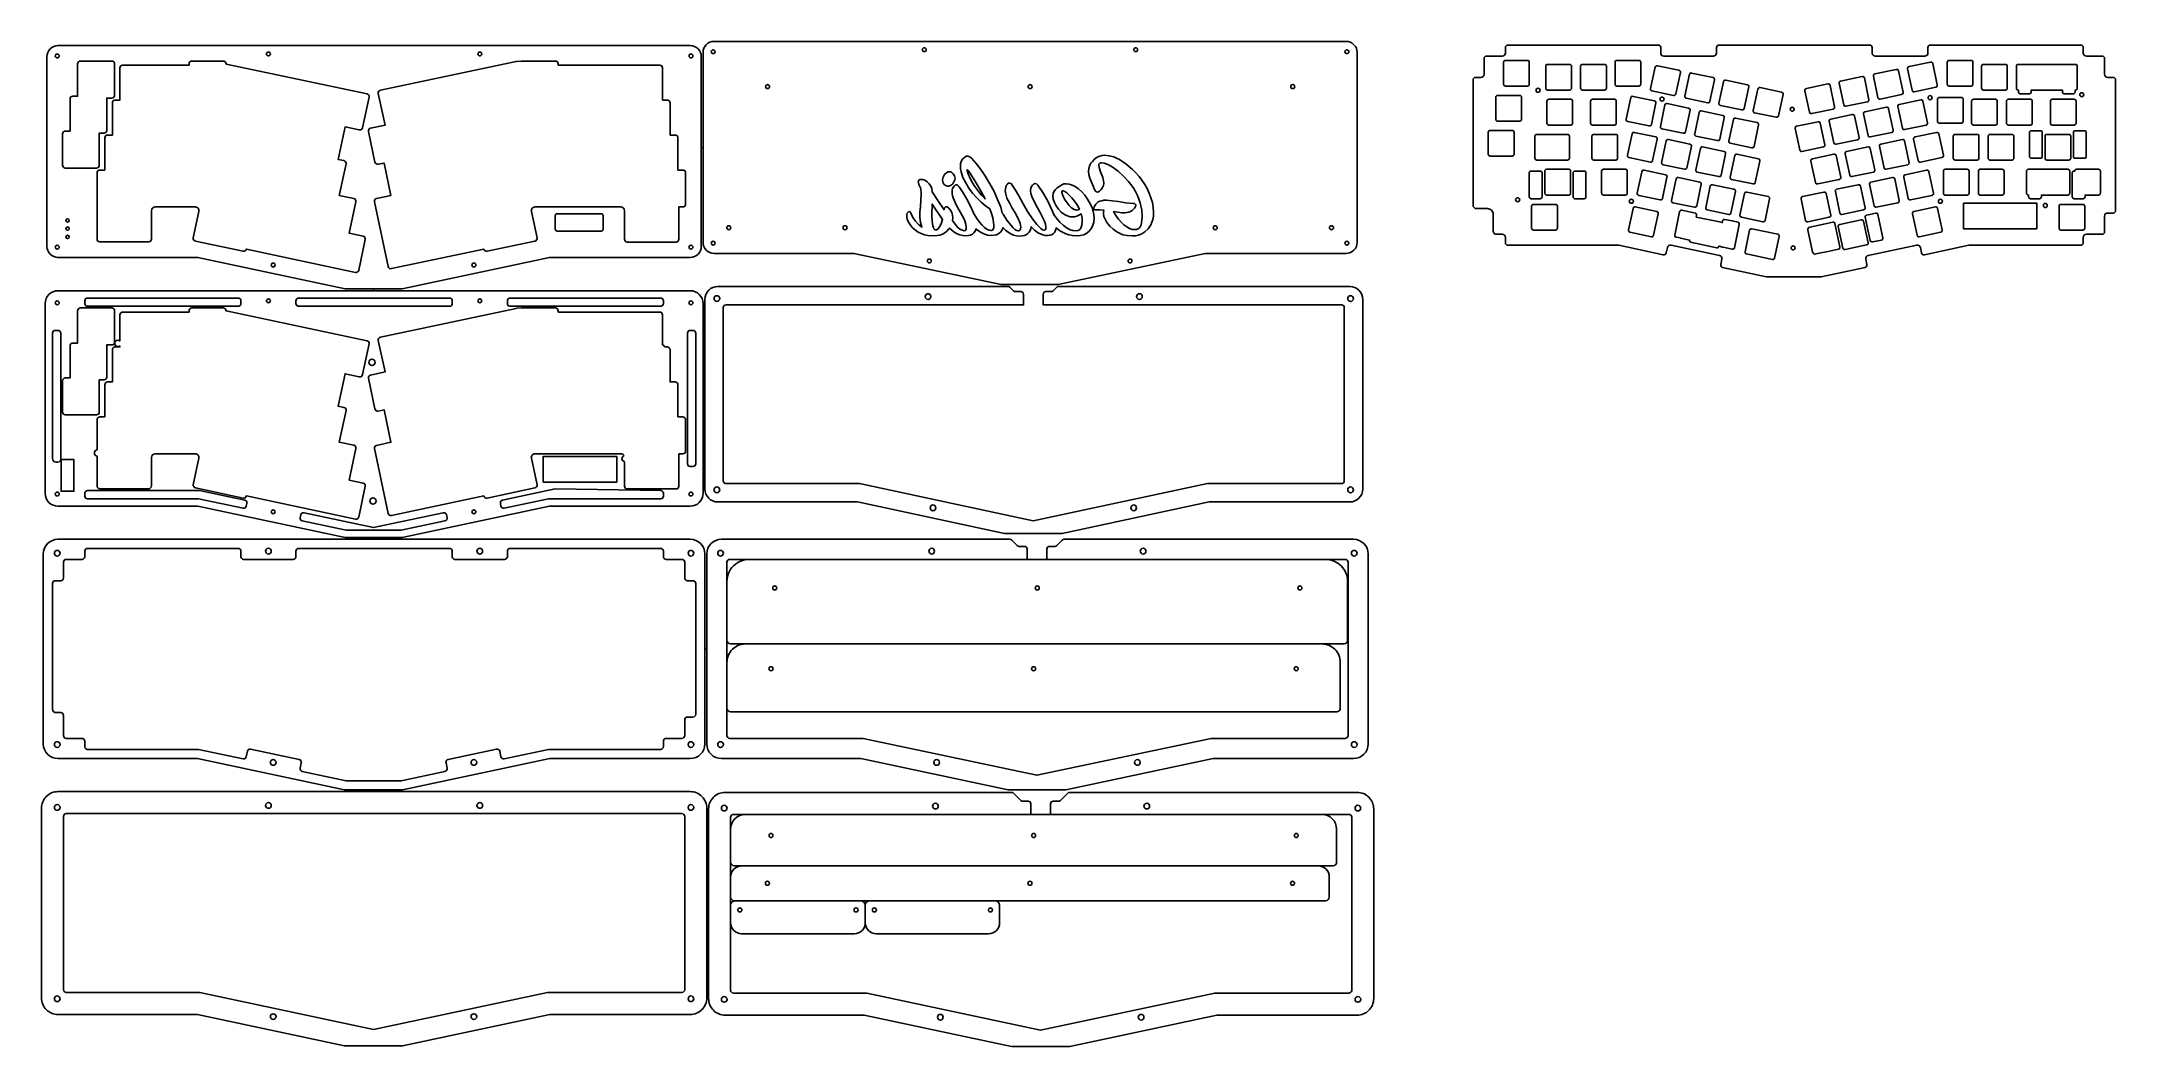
# Model space of a CAD drawing. Extents: x 63 to 1192, y 467 to 1014.
import ezdxf

# ---------------------------------------------------------------- set-up
doc = ezdxf.new("R2010")
doc.units = 0
doc.layers.get('0').update_dxf_attribs({"linetype": 'CONTINUOUS'})
doc.layers.add('LAYER_1', color=7, linetype='CONTINUOUS')

msp = doc.modelspace()

# ---------------------------------------------------------------- linework, layer by layer
at = {"color": 1, "linetype": 'CONTINUOUS'}
for p, q in [((422.1, 956.8), (423.1, 956.8)), ((243.7, 879.8), (243.7, 878.8)), ((423.1, 822.4), (424.1, 822.4)), ((243.7, 744.5), (243.7, 743.5)), ((599.6, 732.5), (599.6, 738.1)), ((424.1, 683.8), (425.1, 683.8)), ((243.7, 607.1), (243.7, 606.1)), ((425.1, 547.7), (426.1, 547.7)), ((426.1, 545), (425.1, 545)), ((438.1, 544.2), (438.1, 534.7)), ((440.6, 546.7), (508.9, 546.7)), ((511.4, 544.2), (511.4, 534.7)), ((511.4, 534.7), (511.4, 544.2)), ((513.9, 546.7), (582.1, 546.7)), ((584.6, 534.7), (584.6, 544.2)), ((444.1, 528.7), (505.4, 528.7)), ((517.4, 528.7), (578.6, 528.7))]:
    msp.add_line(p, q, dxfattribs=at)
for points in [[(71.8, 1012.2, 0.414214), (65.8, 1006.2), (65.8, 1001.7), (65.8, 907.4), (65.8, 902.9, 0.414214), (71.8, 896.9), (76.3, 896.9), (148, 896.9), (228.2, 879.8), (243.7, 879.8), (259.2, 879.8), (339.4, 896.9), (411.6, 896.9), (416.1, 896.9, 0.414214), (422.1, 902.9), (422.1, 907.4), (422.1, 1006.2, 0.414214), (416.1, 1012.2), (249, 1012.2), (238.3, 1012.2), (76.3, 1012.2)], [(429.1, 1014.5, 0.414214), (423.1, 1008.5), (423.1, 1004), (423.1, 909.6), (423.1, 905.1, 0.414214), (429.1, 899.1), (433.6, 899.1), (505.2, 899.1), (585.4, 882.1), (600.9, 882.1), (616.4, 882.1), (696.6, 899.1), (768.8, 899.1), (773.3, 899.1, 0.414214), (779.3, 905.1), (779.3, 909.6), (779.3, 1008.5, 0.414214), (773.3, 1014.5), (606.3, 1014.5), (595.6, 1014.5), (433.6, 1014.5)], [(1061.4, 1006.5, -0.414214), (1059.7, 1008.2), (1059.7, 1011.2, 0.414214), (1058.4, 1012.5), (976.3, 1012.5, 0.414214), (975, 1011.2), (975, 1008.2, -0.414214), (973.3, 1006.5), (946.3, 1006.5, -0.414214), (944.6, 1008.2), (944.6, 1011.2, 0.414214), (943.3, 1012.5), (861.3, 1012.5, 0.414214), (860, 1011.2), (860, 1008.2, -0.414214), (858.3, 1006.5), (849.7, 1006.5, 0.414214), (848.4, 1005.2), (848.4, 996.6, -0.414214), (846.7, 994.9), (843.7, 994.9, 0.414214), (842.4, 993.6), (842.4, 925.3, 0.414214), (844.2, 923.5), (850.2, 923.5, -0.414214), (853.4, 920.3), (853.4, 911.3, 0.414214), (855.2, 909.5), (858.3, 909.5, -0.414214), (860, 907.8), (860, 904.8, 0.414214), (861.3, 903.5), (921.8, 903.5), (946, 898.4, 0.414214), (947.6, 899.4), (948.2, 902.3, -0.414214), (950.2, 903.6), (976.6, 898, -0.414214), (977.9, 896), (977.3, 893, 0.414214), (978.3, 891.5), (1002.2, 886.4), (1032, 886.4), (1055.9, 891.5, 0.414214), (1056.9, 893), (1056.3, 896, -0.414214), (1057.6, 898), (1084, 903.6, -0.414214), (1086, 902.3), (1086.6, 899.4, 0.414214), (1088.2, 898.4), (1112.4, 903.5), (1173.4, 903.5, 0.414214), (1174.7, 904.8), (1174.7, 907.8, -0.414214), (1176.4, 909.5), (1185, 909.5, 0.414214), (1186.3, 910.8), (1186.3, 919.4, -0.414214), (1188, 921.1), (1191, 921.1, 0.414214), (1192.3, 922.4), (1192.3, 993.6, 0.414214), (1191, 994.9), (1188, 994.9, -0.414214), (1186.3, 996.6), (1186.3, 1005.2, 0.414214), (1185, 1006.5), (1176.4, 1006.5, -0.414214), (1174.7, 1008.2), (1174.7, 1011.2, 0.414214), (1173.4, 1012.5), (1091.4, 1012.5, 0.414214), (1090.1, 1011.2), (1090.1, 1008.2, -0.414214), (1088.4, 1006.5)], [(98.4, 966.1), (98.4, 983.7), (101.1, 983.7, 0.414214), (102.6, 985.2), (102.6, 1002.3, 0.414214), (101.1, 1003.8), (84, 1003.8, 0.414214), (82.5, 1002.3), (82.5, 984.7), (79.9, 984.7, 0.414214), (78.4, 983.2), (78.4, 965.7), (75.8, 965.7, 0.414214), (74.3, 964.2), (74.3, 947.1, 0.414214), (75.8, 945.6), (92.8, 945.6, 0.414214), (94.3, 947.1), (94.3, 964.6), (96.9, 964.6, 0.414214)], [(240.1, 985.9), (163.3, 1002.2), (163.3, 1002.3, 0.414214), (161.8, 1003.8), (144.7, 1003.8, 0.414214), (143.2, 1002.3), (143.2, 1001.6), (107, 1001.6, 0.414214), (105.5, 1000.1), (105.5, 982.6), (102.9, 982.6, 0.414214), (101.4, 981.1), (101.4, 963.5), (98.8, 963.5, 0.414214), (97.3, 962), (97.3, 944.5), (94.6, 944.5, 0.414214), (93.1, 943), (93.1, 906.9, 0.414214), (94.6, 905.4), (121.2, 905.4, 0.414214), (122.7, 906.9), (122.7, 922.4, -0.414214), (124.7, 924.4), (146.6, 924.4, -0.476976), (148.5, 922), (145.5, 907.6, 0.414214), (146.6, 905.8), (172.6, 900.3, 0.414214), (174.4, 901.5), (174.4, 901.5), (233.8, 888.8, 0.414214), (235.6, 890), (239.1, 906.7, 0.414214), (238, 908.5), (230.4, 910.1), (234, 927.2, 0.414214), (232.9, 929), (225, 930.7), (228.7, 947.9, 0.414214), (227.5, 949.6), (224.3, 950.3), (228.1, 968), (235.9, 966.3, 0.414214), (237.7, 967.5), (241.2, 984.1, 0.414214)], [(331.5, 905.8, 0.414214), (332.7, 907.6), (329.6, 922, -0.476976), (331.6, 924.4), (378.3, 924.4, -0.414214), (380.3, 922.4), (380.3, 906.8, 0.414214), (381.8, 905.3), (408.4, 905.3, 0.414214), (409.9, 906.8), (409.9, 924.4), (412.1, 924.4, 0.414214), (413.6, 925.9), (413.6, 943, 0.414214), (412.1, 944.5), (409.4, 944.5), (409.4, 962, 0.414214), (407.9, 963.5), (405.1, 963.5), (405.1, 981.1, 0.414214), (403.6, 982.6), (401, 982.6), (401, 1000.1, 0.414214), (399.5, 1001.6), (344.2, 1001.6), (344.2, 1002.3, 0.414214), (342.7, 1003.8), (324.2, 1003.8, 0.010008), (324.2, 1003.7), (321.6, 1003.6, 0.042377), (321.3, 1003.6), (247.4, 987.9, 0.414214), (246.2, 986.1), (249.9, 968.9), (242, 967.3, 0.414214), (240.9, 965.5), (244.4, 948.8, 0.414214), (246.2, 947.7), (249.4, 948.3), (253.1, 930.7), (245.3, 929, 0.414214), (244.1, 927.2), (251.6, 891.9, 0.414214), (253.4, 890.8), (303.7, 901.5, 0.413431), (305.5, 900.3)], [(872, 1004.2), (860, 1004.2, 0.414214), (859, 1003.2), (859, 991.2, 0.414214), (860, 990.2), (872, 990.2, 0.414214), (873, 991.2), (873, 1003.2, 0.414214)], [(895, 1002), (883, 1002, 0.414214), (882, 1001), (882, 989, 0.414214), (883, 988), (895, 988, 0.414214), (896, 989), (896, 1001, 0.414214)], [(914, 1002), (902, 1002, 0.414214), (901, 1001), (901, 989, 0.414214), (902, 988), (914, 988, 0.414214), (915, 989), (915, 1001, 0.414214)], [(932.7, 1004.2), (920.7, 1004.2, 0.414214), (919.7, 1003.2), (919.7, 991.2, 0.414214), (920.7, 990.2), (932.7, 990.2, 0.414214), (933.7, 991.2), (933.7, 1003.2, 0.414214)], [(954.5, 998.8), (942.8, 1001.3, 0.414214), (941.6, 1000.5), (939.1, 988.8, 0.414214), (939.8, 987.6), (951.6, 985.1, 0.414214), (952.8, 985.9), (955.3, 997.6, 0.414214)], [(973.1, 994.8), (961.4, 997.3, 0.414214), (960.2, 996.6), (957.7, 984.8, 0.414214), (958.5, 983.6), (970.2, 981.1, 0.414214), (971.4, 981.9), (973.9, 993.6, 0.414214)], [(1054.3, 995.4), (1042.5, 992.9, 0.414214), (1041.8, 991.7), (1044.3, 979.9, 0.414214), (1045.4, 979.2), (1057.2, 981.7, 0.414214), (1058, 982.8), (1055.5, 994.6, 0.414214)], [(1072.9, 999.3), (1061.2, 996.8, 0.414214), (1060.4, 995.6), (1062.9, 983.9, 0.414214), (1064.1, 983.1), (1075.8, 985.6, 0.414214), (1076.6, 986.8), (1074.1, 998.5, 0.414214)], [(1091.5, 1003.3), (1079.8, 1000.8, 0.414214), (1079, 999.6), (1081.5, 987.9, 0.414214), (1082.7, 987.1), (1094.4, 989.6, 0.414214), (1095.2, 990.8), (1092.7, 1002.5, 0.414214)], [(1113.6, 1004.2), (1101.6, 1004.2, 0.414214), (1100.6, 1003.2), (1100.6, 991.2, 0.414214), (1101.6, 990.2), (1113.6, 990.2, 0.414214), (1114.6, 991.2), (1114.6, 1003.2, 0.414214)], [(1132.3, 1002), (1120.3, 1002, 0.414214), (1119.3, 1001), (1119.3, 989, 0.414214), (1120.3, 988), (1132.3, 988, 0.414214), (1133.3, 989), (1133.3, 1001, 0.414214)], [(1140.4, 986), (1145.4, 986, 0.414214), (1146.4, 987), (1146.4, 988), (1163.3, 988), (1163.3, 987, 0.414214), (1164.3, 986), (1169.3, 986, 0.414214), (1170.3, 987), (1170.3, 988), (1170.4, 988, 0.414214), (1171.4, 989), (1171.4, 1001, 0.414214), (1170.4, 1002), (1139.3, 1002, 0.414214), (1138.3, 1001), (1138.3, 989, 0.414214), (1139.3, 988), (1139.4, 988), (1139.4, 987, 0.414214)], [(867.8, 985.1), (855.8, 985.1, 0.414214), (854.8, 984.1), (854.8, 972.1, 0.414214), (855.8, 971.1), (867.8, 971.1, 0.414214), (868.8, 972.1), (868.8, 984.1, 0.414214)], [(895.6, 983), (883.6, 983, 0.414214), (882.6, 982), (882.6, 970, 0.414214), (883.6, 969), (895.6, 969, 0.414214), (896.6, 970), (896.6, 982, 0.414214)], [(919.4, 983), (907.4, 983, 0.414214), (906.4, 982), (906.4, 970, 0.414214), (907.4, 969), (919.4, 969, 0.414214), (920.4, 970), (920.4, 982, 0.414214)], [(941.2, 982.1), (929.5, 984.6, 0.414214), (928.3, 983.9), (925.8, 972.1, 0.414214), (926.6, 970.9), (938.3, 968.5, 0.414214), (939.5, 969.2), (942, 981, 0.414214)], [(991.8, 990.9), (980, 993.4, 0.414214), (978.8, 992.6), (976.3, 980.9, 0.414214), (977.1, 979.7), (988.8, 977.2, 0.414214), (990, 978), (992.5, 989.7, 0.414214)], [(1010.4, 986.9), (998.7, 989.4, 0.414214), (997.5, 988.6), (995, 976.9, 0.414214), (995.7, 975.7), (1007.5, 973.2, 0.414214), (1008.7, 974), (1011.2, 985.7, 0.414214)], [(1035.6, 991.4), (1023.9, 988.9, 0.414214), (1023.1, 987.7), (1025.6, 976, 0.414214), (1026.8, 975.2), (1038.5, 977.7, 0.414214), (1039.3, 978.9), (1036.8, 990.6, 0.414214)], [(1086.2, 982.7), (1074.4, 980.2, 0.414214), (1073.7, 979), (1076.2, 967.2, 0.414214), (1077.4, 966.5), (1089.1, 969, 0.414214), (1089.9, 970.2), (1087.4, 981.9, 0.414214)], [(1108.3, 984), (1096.3, 984, 0.414214), (1095.3, 983), (1095.3, 971, 0.414214), (1096.3, 970), (1108.3, 970, 0.414214), (1109.3, 971), (1109.3, 983, 0.414214)], [(1126.9, 983), (1114.9, 983, 0.414214), (1113.9, 982), (1113.9, 970, 0.414214), (1114.9, 969), (1126.9, 969, 0.414214), (1127.9, 970), (1127.9, 982, 0.414214)], [(1145.9, 983), (1133.9, 983, 0.414214), (1132.9, 982), (1132.9, 970, 0.414214), (1133.9, 969), (1145.9, 969, 0.414214), (1146.9, 970), (1146.9, 982, 0.414214)], [(1169.8, 983), (1157.8, 983, 0.414214), (1156.8, 982), (1156.8, 970, 0.414214), (1157.8, 969), (1169.8, 969, 0.414214), (1170.8, 970), (1170.8, 982, 0.414214)], [(959.8, 978.2), (948.1, 980.7, 0.414214), (946.9, 979.9), (944.4, 968.2, 0.414214), (945.2, 967), (956.9, 964.5, 0.414214), (958.1, 965.3), (960.6, 977, 0.414214)], [(978.5, 974.2), (966.7, 976.7, 0.414214), (965.6, 975.9), (963.1, 964.2, 0.414214), (963.8, 963), (975.6, 960.5, 0.414214), (976.8, 961.3), (979.2, 973, 0.414214)], [(997.1, 970.3), (985.4, 972.8, 0.414214), (984.2, 972), (981.7, 960.3, 0.414214), (982.5, 959.1), (994.2, 956.6, 0.414214), (995.4, 957.3), (997.9, 969.1, 0.414214)], [(1048.9, 974.7), (1037.2, 972.2, 0.414214), (1036.4, 971.1), (1038.9, 959.3, 0.414214), (1040.1, 958.6), (1051.8, 961, 0.414214), (1052.6, 962.2), (1050.1, 974, 0.414214)], [(1067.5, 978.7), (1055.8, 976.2, 0.414214), (1055, 975), (1057.5, 963.3, 0.414214), (1058.7, 962.5), (1070.5, 965, 0.414214), (1071.2, 966.2), (1068.7, 977.9, 0.414214)], [(863.7, 966.1), (851.7, 966.1, 0.414214), (850.7, 965.1), (850.7, 953.1, 0.414214), (851.7, 952.1), (863.7, 952.1, 0.414214), (864.7, 953.1), (864.7, 965.1, 0.414214)], [(920.1, 963.9), (908.1, 963.9, 0.414214), (907.1, 962.9), (907.1, 950.9, 0.414214), (908.1, 949.9), (920.1, 949.9, 0.414214), (921.1, 950.9), (921.1, 962.9, 0.414214)], [(941.9, 962.5), (930.2, 965, 0.414214), (929, 964.2), (926.5, 952.5, 0.414214), (927.3, 951.3), (939, 948.8, 0.414214), (940.2, 949.6), (942.7, 961.3, 0.414214)], [(960.5, 958.6), (948.8, 961.1, 0.414214), (947.6, 960.3), (945.1, 948.5, 0.414214), (945.9, 947.4), (957.6, 944.9, 0.414214), (958.8, 945.6), (961.3, 957.4, 0.414214)], [(1030.3, 970.8), (1018.5, 968.3, 0.414214), (1017.8, 967.1), (1020.3, 955.4, 0.414214), (1021.4, 954.6), (1033.2, 957.1, 0.414214), (1034, 958.3), (1031.5, 970, 0.414214)], [(1076.2, 961.1), (1064.4, 958.6, 0.414214), (1063.7, 957.4), (1066.2, 945.6, 0.414214), (1067.3, 944.9), (1079.1, 947.4, 0.414214), (1079.8, 948.5), (1077.4, 960.3, 0.414214)], [(1094.8, 965), (1083.1, 962.5, 0.414214), (1082.3, 961.3), (1084.8, 949.6, 0.414214), (1086, 948.8), (1097.7, 951.3, 0.414214), (1098.5, 952.5), (1096, 964.2, 0.414214)], [(1116.9, 963.9), (1104.9, 963.9, 0.414214), (1103.9, 962.9), (1103.9, 950.9, 0.414214), (1104.9, 949.9), (1116.9, 949.9, 0.414214), (1117.9, 950.9), (1117.9, 962.9, 0.414214)], [(1135.9, 963.9), (1123.9, 963.9, 0.414214), (1122.9, 962.9), (1122.9, 950.9, 0.414214), (1123.9, 949.9), (1135.9, 949.9, 0.414214), (1136.9, 950.9), (1136.9, 962.9, 0.414214)], [(1151.4, 965.9), (1146.4, 965.9, 0.414214), (1145.4, 964.9), (1145.4, 951.9, 0.414214), (1146.4, 950.9), (1151.4, 950.9, 0.414214), (1152.4, 951.9), (1152.4, 964.9, 0.414214)], [(1166.9, 963.9), (1154.9, 963.9, 0.414214), (1153.9, 962.9), (1153.9, 950.9, 0.414214), (1154.9, 949.9), (1166.9, 949.9, 0.414214), (1167.9, 950.9), (1167.9, 962.9, 0.414214)], [(1175.3, 965.9), (1170.3, 965.9, 0.414214), (1169.3, 964.9), (1169.3, 951.9, 0.414214), (1170.3, 950.9), (1175.3, 950.9, 0.414214), (1176.3, 951.9), (1176.3, 964.9, 0.414214)], [(979.2, 954.6), (967.4, 957.1, 0.414214), (966.3, 956.3), (963.8, 944.6, 0.414214), (964.5, 943.4), (976.3, 940.9, 0.414214), (977.5, 941.7), (979.9, 953.4, 0.414214)], [(997.8, 950.6), (986.1, 953.1, 0.414214), (984.9, 952.4), (982.4, 940.6, 0.414214), (983.2, 939.4), (994.9, 936.9, 0.414214), (996.1, 937.7), (998.6, 949.4, 0.414214)], [(1038.9, 953.1), (1027.2, 950.6, 0.414214), (1026.4, 949.4), (1028.9, 937.7, 0.414214), (1030.1, 936.9), (1041.8, 939.4, 0.414214), (1042.6, 940.6), (1040.1, 952.4, 0.414214)], [(1057.5, 957.1), (1045.8, 954.6, 0.414214), (1045, 953.4), (1047.5, 941.7, 0.414214), (1048.7, 940.9), (1060.4, 943.4, 0.414214), (1061.2, 944.6), (1058.7, 956.3, 0.414214)], [(874, 928.9), (879, 928.9, 0.414214), (880, 929.9), (880, 942.9, 0.414214), (879, 943.9), (874, 943.9, 0.414214), (873, 942.9), (873, 929.9, 0.414214)], [(894.5, 944.9), (882.5, 944.9, 0.414214), (881.5, 943.9), (881.5, 931.9, 0.414214), (882.5, 930.9), (894.5, 930.9, 0.414214), (895.5, 931.9), (895.5, 943.9, 0.414214)], [(897.9, 928.9), (902.9, 928.9, 0.414214), (903.9, 929.9), (903.9, 942.9, 0.414214), (902.9, 943.9), (897.9, 943.9, 0.414214), (896.9, 942.9), (896.9, 929.9, 0.414214)], [(925.4, 944.9), (913.4, 944.9, 0.414214), (912.4, 943.9), (912.4, 931.9, 0.414214), (913.4, 930.9), (925.4, 930.9, 0.414214), (926.4, 931.9), (926.4, 943.9, 0.414214)], [(947.3, 941.9), (935.5, 944.4, 0.414214), (934.3, 943.6), (931.8, 931.9, 0.414214), (932.6, 930.7), (944.3, 928.2, 0.414214), (945.5, 929), (948, 940.7, 0.414214)], [(965.9, 937.9), (954.2, 940.4, 0.414214), (953, 939.7), (950.5, 927.9, 0.414214), (951.2, 926.7), (963, 924.3, 0.414214), (964.2, 925), (966.7, 936.8, 0.414214)], [(1070.8, 940.4), (1059.1, 937.9, 0.414214), (1058.3, 936.8), (1060.8, 925, 0.414214), (1062, 924.3), (1073.7, 926.7, 0.414214), (1074.5, 927.9), (1072, 939.7, 0.414214)], [(1089.4, 944.4), (1077.7, 941.9, 0.414214), (1076.9, 940.7), (1079.4, 929, 0.414214), (1080.6, 928.2), (1092.3, 930.7, 0.414214), (1093.1, 931.9), (1090.6, 943.6, 0.414214)], [(1111.5, 944.9), (1099.5, 944.9, 0.414214), (1098.5, 943.9), (1098.5, 931.9, 0.414214), (1099.5, 930.9), (1111.5, 930.9, 0.414214), (1112.5, 931.9), (1112.5, 943.9, 0.414214)], [(1130.6, 944.9), (1118.6, 944.9, 0.414214), (1117.6, 943.9), (1117.6, 931.9, 0.414214), (1118.6, 930.9), (1130.6, 930.9, 0.414214), (1131.6, 931.9), (1131.6, 943.9, 0.414214)], [(1143.8, 943.9), (1143.8, 931.9, 0.414214), (1144.8, 930.9), (1144.9, 930.9), (1144.9, 929.9, 0.414214), (1145.9, 928.9), (1150.9, 928.9, 0.414214), (1151.9, 929.9), (1151.9, 930.9), (1166.3, 930.9, 0.414214), (1167.3, 931.9), (1167.3, 943.9, 0.414214), (1166.3, 944.9), (1144.8, 944.9, 0.414214)], [(1169.7, 943.9, 0.414214), (1168.7, 942.9), (1168.7, 929.9, 0.414214), (1169.7, 928.9), (1174.7, 928.9, 0.414214), (1175.7, 929.9), (1175.7, 930.9), (1183, 930.9, 0.414214), (1184, 931.9), (1184, 943.9, 0.414214), (1183, 944.9), (1171, 944.9, 0.414214), (1170, 943.9)], [(984.5, 934), (972.8, 936.5, 0.414214), (971.6, 935.7), (969.1, 924, 0.414214), (969.9, 922.8), (981.6, 920.3, 0.414214), (982.8, 921.1), (985.3, 932.8, 0.414214)], [(1003.2, 930), (991.4, 932.5, 0.414214), (990.2, 931.7), (987.7, 920, 0.414214), (988.5, 918.8), (1000.2, 916.3, 0.414214), (1001.4, 917.1), (1003.9, 928.8, 0.414214)], [(1033.5, 932.5), (1021.8, 930, 0.414214), (1021, 928.8), (1023.5, 917.1, 0.414214), (1024.7, 916.3), (1036.4, 918.8, 0.414214), (1037.2, 920), (1034.7, 931.7, 0.414214)], [(1052.2, 936.5), (1040.4, 934, 0.414214), (1039.7, 932.8), (1042.2, 921.1, 0.414214), (1043.3, 920.3), (1055.1, 922.8, 0.414214), (1055.9, 924), (1053.4, 935.7, 0.414214)], [(887.3, 925.8), (875.3, 925.8, 0.414214), (874.3, 924.8), (874.3, 912.8, 0.414214), (875.3, 911.8), (887.3, 911.8, 0.414214), (888.3, 912.8), (888.3, 924.8, 0.414214)], [(942.4, 921.9), (930.7, 924.4, 0.414214), (929.5, 923.6), (927, 911.9, 0.414214), (927.8, 910.7), (939.5, 908.2, 0.414214), (940.7, 909), (943.2, 920.7, 0.414214)], [(955.3, 907.4), (960.2, 906.4, 0.023636), (960.3, 906.4, 0.41417), (961, 905.2), (963.2, 904.7, 0.024024), (963.3, 904.7), (975.1, 902.2, 0.414214), (976.3, 903), (976.3, 903, 0.024893), (976.4, 903), (978.5, 902.5, 0.029842), (978.6, 902.5), (983.5, 901.4, 0.414214), (984.7, 902.2), (987.4, 914.9, 0.414214), (986.6, 916.1), (984.5, 916.6, 0.029842), (984.4, 916.6), (979.5, 917.6, 0.414214), (978.3, 916.9), (978.1, 915.9, 0.024893), (978, 915.9), (975.8, 916.4, 0.024024), (975.7, 916.4), (963.9, 918.9, 0.023636), (963.9, 918.9), (964.1, 919.9, 0.414214), (963.3, 921.1), (961.1, 921.5, 0.029842), (961, 921.6), (956.1, 922.6, 0.414214), (954.9, 921.8), (952.2, 909.1, 0.414214), (953, 907.9), (955.2, 907.5, 0.029842)], [(1036.5, 900.4), (1041.4, 901.4, 0.414214), (1042.2, 902.6), (1039.5, 915.3, 0.414214), (1038.3, 916.1), (1033.4, 915.1), (1025.8, 913.4, 0.414214), (1024.7, 911.7), (1027.2, 899.9, 0.414214), (1029, 898.8)], [(1053.8, 917.4), (1042.1, 914.9, 0.414214), (1041.3, 913.7), (1043.8, 901.9, 0.414214), (1045, 901.2), (1056.7, 903.7, 0.414214), (1057.5, 904.8), (1055, 916.6, 0.414214)], [(1061.7, 921.1), (1056.8, 920, 0.414214), (1056, 918.8), (1058.7, 906.1, 0.414214), (1059.9, 905.4), (1064.8, 906.4, 0.414214), (1065.6, 907.6), (1062.9, 920.3, 0.414214)], [(1094.2, 924.4), (1082.5, 921.9, 0.414214), (1081.7, 920.7), (1084.2, 909, 0.414214), (1085.4, 908.2), (1097.2, 910.7, 0.414214), (1097.9, 911.9), (1095.4, 923.6, 0.414214)], [(1174.5, 925.8), (1162.5, 925.8, 0.414214), (1161.5, 924.8), (1161.5, 912.8, 0.414214), (1162.5, 911.8), (1174.5, 911.8, 0.414214), (1175.5, 912.8), (1175.5, 924.8, 0.414214)], [(1008.3, 909.5), (994.2, 912.4, 0.414214), (993, 911.7), (990.6, 899.9, 0.414214), (991.3, 898.8), (1005.4, 895.8, 0.414214), (1006.6, 896.5), (1009.1, 908.3, 0.414214)], [(596.1, 878.3), (593.2, 878.3, -0.198912), (592.1, 878.7), (590.2, 880.7, 0.198912), (589.1, 881.1), (435.6, 881.1), (431.1, 881.1, 0.414214), (424.1, 874.1), (424.1, 869.6), (424.1, 775.3), (424.1, 770.8, 0.414214), (431.1, 763.8), (435.6, 763.8), (507.1, 763.8), (587.3, 746.7), (602.9, 746.7), (618.6, 746.7), (698.7, 763.8), (770.8, 763.8), (775.3, 763.8, 0.414214), (782.3, 770.8), (782.3, 775.3), (782.3, 874.1, 0.414214), (775.3, 881.1), (616.7, 881.1, 0.198912), (615.7, 880.7), (613.7, 878.7, -0.198912), (612.6, 878.3), (609.8, 878.3, 0.414214), (608.3, 876.8), (608.3, 871.1), (770.8, 871.1, -0.414214), (772.3, 869.6), (772.3, 775.3, -0.414214), (770.8, 773.8), (697.7, 773.8), (602.9, 753.6), (508.2, 773.8), (435.6, 773.8, -0.414214), (434.1, 775.3), (434.1, 869.6, -0.414214), (435.6, 871.1), (597.6, 871.1), (597.6, 876.8, 0.414214)], [(71.8, 878.8, 0.414214), (64.8, 871.8), (64.8, 867.3), (64.8, 773), (64.8, 768.5, 0.414214), (71.8, 761.5), (76.3, 761.5), (147.9, 761.5), (228.1, 744.5), (243.7, 744.5), (259.3, 744.5), (339.5, 761.5), (411.6, 761.5), (416.1, 761.5, 0.414214), (423.1, 768.5), (423.1, 773), (423.1, 871.8, 0.414214), (416.1, 878.8), (249, 878.8), (238.3, 878.8), (76.3, 878.8)], [(171.4, 871.8, -0.414214), (169.9, 870.3), (87.9, 870.3, -0.414214), (86.4, 871.8), (86.4, 873.3, -0.414214), (87.9, 874.8), (169.9, 874.8, -0.414214), (171.4, 873.3)], [(286.5, 871.8, -0.414214), (285, 870.3), (202.9, 870.3, -0.414214), (201.4, 871.8), (201.4, 873.3, -0.414214), (202.9, 874.8), (285, 874.8, -0.414214), (286.5, 873.3)], [(401.5, 873.3, 0.414214), (400, 874.8), (318, 874.8, 0.414214), (316.5, 873.3), (316.5, 871.8, 0.414214), (318, 870.3), (400, 870.3, 0.414214), (401.5, 871.8)], [(98.4, 831.8), (98.4, 849.3), (101.1, 849.3, 0.414214), (102.6, 850.8), (102.6, 867.9, 0.414214), (101.1, 869.4), (84, 869.4, 0.414214), (82.5, 867.9), (82.5, 850.3), (79.9, 850.3, 0.414214), (78.4, 848.8), (78.4, 831.3), (75.8, 831.3, 0.414214), (74.3, 829.8), (74.3, 812.7, 0.414214), (75.8, 811.2), (92.8, 811.2, 0.414214), (94.3, 812.7), (94.3, 830.3), (96.9, 830.3, 0.414214)], [(70.3, 857.2, 0.414214), (68.8, 855.7), (68.8, 787.5, 0.414214), (70.8, 785.5), (71.8, 785.5, 0.414214), (73.3, 787), (73.3, 855.7, 0.414214), (71.8, 857.2)], [(417.6, 783.1, 0.414214), (419.1, 784.6), (419.1, 855.7, 0.414214), (417.6, 857.2), (416.1, 857.2, 0.414214), (414.6, 855.7), (414.6, 784.6, 0.414214), (416.1, 783.1)], [(87.9, 765.5), (148.3, 765.5), (172.6, 760.4, 0.414214), (174.3, 761.5), (174.7, 763, 0.414214), (173.5, 764.8), (148.8, 770), (87.9, 770, 0.414214), (86.4, 768.5), (86.4, 767, 0.414214)], [(314.8, 760.4), (339, 765.5), (400, 765.5, 0.414214), (401.5, 767), (401.5, 768.5, 0.410067), (400, 770), (342.6, 770.9), (313.9, 764.8, 0.414214), (312.7, 763), (313, 761.5, 0.414214)], [(203.7, 755.3), (204, 756.7, -0.414214), (205.8, 757.9), (243.7, 749.8), (281.6, 757.9, -0.414214), (283.4, 756.7), (283.7, 755.3, -0.414214), (282.5, 753.5), (258.6, 748.4), (228.8, 748.4), (204.8, 753.5, -0.414214)], [(71.8, 743.5, 0.414214), (63.8, 735.5), (63.8, 731), (63.8, 636.6), (63.8, 632.1, 0.414214), (71.8, 624.1), (76.3, 624.1), (147.8, 624.1), (227.9, 607.1), (243.7, 607.1), (259.4, 607.1), (339.6, 624.1), (411.6, 624.1), (416.1, 624.1, 0.414214), (424.1, 632.1), (424.1, 735.5, 0.414214), (416.1, 743.5), (249, 743.5), (238.3, 743.5), (76.3, 743.5)], [(76.3, 635.1), (81.8, 635.1), (84.9, 635.1, -0.414214), (86.4, 633.6), (86.4, 630.6, 0.414214), (87.9, 629.1), (148.3, 629.1), (172.6, 624, 0.414214), (174.3, 625.1), (175, 628.1, -0.414214), (176.7, 629.2), (203.2, 623.6, -0.414214), (204.3, 621.8), (203.7, 618.9, 0.414214), (204.8, 617.1), (228.8, 612), (258.6, 612), (282.5, 617.1, 0.414214), (283.7, 618.9), (283.1, 621.8, -0.414214), (284.2, 623.6), (310.6, 629.2, -0.414214), (312.4, 628.1), (313, 625.1, 0.414214), (314.8, 624), (339, 629.1), (400, 629.1, 0.414214), (401.5, 630.6), (401.5, 633.6, -0.414214), (403, 635.1), (411.6, 635.1, 0.414214), (413.1, 636.6), (413.1, 645.2, -0.414214), (414.6, 646.7), (417.6, 646.7, 0.414214), (419.1, 648.2), (419.1, 719.4, 0.414214), (417.6, 720.9), (414.6, 720.9, -0.414214), (413.1, 722.4), (413.1, 731, 0.414214), (411.6, 732.5), (403, 732.5, -0.414214), (401.5, 734), (401.5, 737, 0.414214), (400, 738.5), (318, 738.5, 0.414214), (316.5, 737), (316.5, 734, -0.414214), (315, 732.5), (288, 732.5, -0.414214), (286.5, 734), (286.5, 737, 0.414214), (285, 738.5), (202.9, 738.5, 0.414214), (201.4, 737), (201.4, 734, -0.414214), (199.9, 732.5), (172.9, 732.5, -0.414214), (171.4, 734), (171.4, 737, 0.414214), (169.9, 738.5), (87.9, 738.5, 0.414214), (86.4, 737), (86.4, 734, -0.414214), (84.9, 732.5), (76.3, 732.5, 0.414214), (74.8, 731), (74.8, 722.4, -0.414214), (73.3, 720.9), (70.3, 720.9, 0.414214), (68.8, 719.4), (68.8, 651.1, 0.414214), (70.8, 649.1), (73.3, 649.1, -0.414214), (74.8, 647.6), (74.8, 646.7), (74.8, 636.6, 0.414214)], [(436.1, 688.5), (436.1, 701.5), (436.1, 720.5, -0.414214), (448.1, 732.5), (762.1, 732.5, -0.414214), (774.1, 720.5), (774.1, 701.5), (774.1, 688.5, -0.414214), (772.1, 686.5), (623.7, 686.5), (438.1, 686.5, -0.414214)], [(436.1, 651.5), (436.1, 659.5), (436.1, 676.5, -0.414214), (446.1, 686.5), (760.1, 686.5, -0.414214), (770.1, 676.5), (770.1, 659.5), (770.1, 651.5, -0.414214), (768.1, 649.5), (621.7, 649.5), (438.1, 649.5, -0.414214)], [(71.8, 606.1, 0.414214), (62.8, 597.1), (62.8, 592.6), (62.8, 498.3), (62.8, 493.8, 0.414214), (71.8, 484.8), (76.3, 484.8), (147.7, 484.8), (227.8, 467.7), (243.7, 467.7), (259.5, 467.7), (339.7, 484.8), (411.6, 484.8), (416.1, 484.8, 0.414214), (425.1, 493.8), (425.1, 498.3), (425.1, 597.1, 0.414214), (416.1, 606.1), (249, 606.1), (238.3, 606.1), (76.3, 606.1)], [(249, 594.1), (411.6, 594.1, -0.414214), (413.1, 592.6), (413.1, 498.3, -0.414214), (411.6, 496.8), (338.4, 496.8), (243.7, 476.6), (149, 496.8), (76.3, 496.8, -0.414214), (74.8, 498.3), (74.8, 592.6, -0.414214), (76.3, 594.1), (238.3, 594.1)], [(438.1, 567.7), (438.1, 570.7), (438.1, 585.7, -0.414214), (446.1, 593.7), (760.1, 593.7, -0.414214), (768.1, 585.7), (768.1, 570.7), (768.1, 567.7, -0.414214), (766.1, 565.7), (621.7, 565.7), (440.1, 565.7, -0.414214)], [(438.1, 548.7), (438.1, 559.7, -0.414214), (444.1, 565.7), (758.1, 565.7, -0.414214), (764.1, 559.7), (764.1, 548.7, -0.414214), (762.1, 546.7), (440.1, 546.7, -0.414214)]]:
    msp.add_lwpolyline(points, format="xyb", close=True, dxfattribs=at)
for points in [[(889.1, 963.9), (877.1, 963.9, 0.414214), (876.1, 962.9), (876.1, 950.9, 0.414214), (877.1, 949.9), (889.1, 949.9)], [(881.9, 949.9), (893.9, 949.9, 0.414214), (894.9, 950.9), (894.9, 962.9, 0.414214), (893.9, 963.9), (881.9, 963.9)], [(93.1, 788.8), (93.1, 772.5, 0.414214), (94.6, 771), (121.2, 771, 0.414214), (122.7, 772.5), (122.7, 788, -0.414214), (124.7, 790), (146.6, 790, -0.476976), (148.5, 787.6), (145.5, 773.2, 0.414214), (146.6, 771.5), (172.6, 765.9, 0.414214), (174.4, 767.1), (174.4, 767.1), (233.8, 754.5, 0.414214), (235.6, 755.6), (239.1, 772.3, 0.414214), (238, 774.1), (230.4, 775.7), (234, 792.9, 0.414214), (232.9, 794.7), (225, 796.3), (228.7, 813.5, 0.414214), (227.5, 815.3), (224.3, 815.9), (228.1, 833.6), (235.9, 831.9, 0.414214), (237.7, 833.1), (241.2, 849.8, 0.414214), (240.1, 851.5), (163.3, 867.9), (163.3, 867.9, 0.414214), (161.8, 869.4), (144.7, 869.4, 0.414214), (143.2, 867.9), (143.2, 867.2), (107, 867.2, 0.414214), (105.5, 865.7), (105.5, 851.3)], [(401, 849.3), (401, 865.7, 0.414214), (399.5, 867.2), (344.2, 867.2), (344.2, 867.9, 0.414214), (342.7, 869.4), (324.2, 869.4, 0.010008), (324.2, 869.4), (321.6, 869.3, 0.042377), (321.3, 869.2), (247.4, 853.5, 0.414214), (246.2, 851.7), (249.9, 834.6), (242, 832.9, 0.414214), (240.9, 831.1), (244.4, 814.4, 0.414214), (246.2, 813.3), (249.4, 814), (253.1, 796.3), (245.3, 794.6, 0.414214), (244.1, 792.9), (251.6, 757.5, 0.414214), (253.4, 756.4), (303.7, 767.1, 0.413431), (305.5, 765.9), (331.5, 771.5, 0.414214), (332.7, 773.2), (329.6, 787.6, -0.476976), (331.6, 790), (378.3, 790, -0.277365), (380.1, 789, -0.277365)], [(105.5, 848.8), (105.5, 848.2), (102.9, 848.2, 0.414214), (101.4, 846.7), (101.4, 829.1), (98.8, 829.1, 0.414214), (97.3, 827.6), (97.3, 810.1), (94.6, 810.1, 0.414214), (93.1, 808.6), (93.1, 792.2)], [(380.3, 785.7), (380.3, 772.4, 0.414214), (381.8, 770.9), (408.4, 770.9, 0.414214), (409.9, 772.4), (409.9, 790), (412.1, 790, 0.414214), (413.6, 791.5), (413.6, 808.6, 0.414214), (412.1, 810.1), (409.4, 810.1), (409.4, 827.6, 0.414214), (407.9, 829.1), (405.1, 829.1), (405.1, 846.7, 0.414214), (403.6, 848.2), (402.1, 848.2)], [(599.6, 738.1, 0.414214), (598.1, 739.6), (595.2, 739.6, -0.198912), (594.1, 740.1), (591.2, 743, 0.198912), (590.1, 743.5), (437.6, 743.5), (433.1, 743.5, 0.414214), (425.1, 735.5), (425.1, 731), (425.1, 636.6), (425.1, 632.1, 0.414214), (433.1, 624.1), (437.6, 624.1), (509, 624.1), (589.2, 607.1), (604.9, 607.1), (620.7, 607.1), (700.8, 624.1), (772.8, 624.1), (777.3, 624.1, 0.414214), (785.3, 632.1), (785.3, 636.6), (785.3, 735.5, 0.414214), (777.3, 743.5), (619.7, 743.5, 0.198912), (618.7, 743), (615.7, 740.1, -0.198912), (614.6, 739.6), (611.8, 739.6, 0.414214), (610.3, 738.1), (610.3, 732.5)], [(610.3, 732.5), (772.8, 732.5, -0.414214), (774.3, 731), (774.3, 636.6, -0.414214), (772.8, 635.1), (699.7, 635.1), (604.9, 615), (510.2, 635.1), (437.6, 635.1, -0.414214), (436.1, 636.6), (436.1, 731, -0.414214), (437.6, 732.5), (599.6, 732.5)], [(601.6, 593.7), (601.6, 599.4, 0.414214), (600.1, 600.9), (597.2, 600.9, -0.198912), (596.1, 601.3), (592.2, 605.3, 0.198912), (591.1, 605.7), (439.6, 605.7), (435.1, 605.7, 0.414214), (426.1, 596.7), (426.1, 592.2), (426.1, 497.9), (426.1, 493.4, 0.414214), (435.1, 484.4), (439.6, 484.4), (510.9, 484.4), (591.1, 467.3), (606.9, 467.3), (622.8, 467.3), (702.9, 484.4), (774.8, 484.4), (779.3, 484.4, 0.414214), (788.3, 493.4), (788.3, 497.9), (788.3, 596.7, 0.414214), (779.3, 605.7), (622.7, 605.7, 0.198912), (621.7, 605.3), (617.7, 601.3, -0.198912), (616.6, 600.9), (613.8, 600.9, 0.414214), (612.3, 599.4), (612.3, 593.7)], [(612.3, 593.7), (774.8, 593.7, -0.414214), (776.3, 592.2), (776.3, 497.9, -0.414214), (774.8, 496.4), (701.7, 496.4), (606.9, 476.2), (512.2, 496.4), (439.6, 496.4, -0.414214), (438.1, 497.9), (438.1, 592.2, -0.414214), (439.6, 593.7), (601.6, 593.7)]]:
    msp.add_lwpolyline(points, format="xyb", dxfattribs=at)
for points in [[(1149.5, 912.4), (1109.5, 912.4), (1109.5, 926.4), (1149.5, 926.4)], [(80.5, 771.6), (80.5, 786.9), (77, 786.9), (73.5, 786.9), (73.5, 771.6), (73.5, 769.6), (77, 769.6), (80.5, 769.6)], [(376.1, 774.6), (336.1, 774.6), (336.1, 788.6), (376.1, 788.6)]]:
    msp.add_lwpolyline(points, close=True, dxfattribs=at)
at = {"color": 1}
msp.add_lwpolyline([(367.6, 911.3, 0.414214), (368.6, 912.3), (368.6, 919.7, 0.414214), (367.6, 920.7), (343.6, 920.7, 0.414214), (342.6, 919.7), (342.6, 912.3, 0.414214), (343.6, 911.3)], format="xyb", close=True, dxfattribs=at)
at = {"color": 1, "linetype": 'CONTINUOUS'}
for centre, radius in [((71.4, 1006.6), 1.05), ((186.4, 1007.7), 1.05), ((301.5, 1007.7), 1.05), ((416.5, 1006.6), 1.05), ((428.6, 1008.9), 1.05), ((543.6, 1010), 1.05), ((658.7, 1010), 1.05), ((773.7, 1008.9), 1.05), ((458.2, 989.9), 1.1), ((601.2, 989.9), 1.1), ((744.2, 989.9), 1.1), ((877.8, 987.9), 1.1), ((945.3, 983.1), 1.1), ((1091.3, 983.9), 1.1), ((1173.9, 985.5), 1.1), ((1016.2, 977.6), 1.1), ((866.7, 928.3), 1.1), ((928.6, 927.5), 1.1), ((1096.9, 927.5), 1.1), ((1154, 925.2), 1.1), ((77, 917.1), 0.9), ((77, 912.6), 0.9), ((77, 908.1), 0.9), ((428.6, 904.7), 1.05), ((437.1, 913.1), 1.1), ((500.4, 913.1), 1.1), ((702, 913.1), 1.1), ((765.3, 913.1), 1.1), ((773.7, 904.7), 1.05), ((71.4, 902.5), 1.05), ((189, 892.8), 1.05), ((298.3, 892.8), 1.05), ((416.5, 902.5), 1.05), ((546.3, 895), 1.05), ((655.6, 895), 1.05), ((1016.7, 902.1), 1.1), ((71.4, 872.2), 1.05), ((186.4, 873.3), 1.05), ((301.5, 873.3), 1.05), ((416.5, 872.2), 1.05), ((430.6, 874.5), 1.55), ((545.6, 875.6), 1.55), ((660.7, 875.6), 1.55), ((775.7, 874.5), 1.55), ((242.8, 839.8), 1.7), ((71.4, 768.1), 1.05), ((416.5, 768.1), 1.05), ((430.6, 770.4), 1.55), ((775.7, 770.4), 1.55), ((189, 758.4), 1.05), ((243.3, 764.3), 1.7), ((298.3, 758.4), 1.05), ((548.3, 760.6), 1.55), ((657.6, 760.6), 1.55), ((71.4, 735.9), 1.55), ((186.4, 737), 1.55), ((301.5, 737), 1.55), ((416.5, 735.9), 1.55), ((432.6, 735.9), 1.55), ((547.6, 737), 1.55), ((662.7, 737), 1.55), ((777.7, 735.9), 1.55), ((462.1, 717), 1.1), ((605.1, 717), 1.1), ((748.1, 717), 1.1), ((460.1, 673), 1.1), ((603.1, 673), 1.1), ((746.1, 673), 1.1), ((71.4, 631.7), 1.55), ((416.5, 631.7), 1.55), ((432.6, 631.7), 1.55), ((777.7, 631.7), 1.55), ((189, 622), 1.55), ((298.3, 622), 1.55), ((550.3, 622), 1.55), ((659.6, 622), 1.55), ((71.4, 597.5), 1.55), ((186.4, 598.6), 1.55), ((301.5, 598.6), 1.55), ((416.5, 597.5), 1.55), ((434.6, 597.1), 1.55), ((549.6, 598.2), 1.55), ((664.7, 598.2), 1.55), ((779.7, 597.1), 1.55), ((460.1, 582.2), 1.1), ((603.1, 582.2), 1.1), ((746.1, 582.2), 1.1), ((458.1, 556.2), 1.1), ((601.1, 556.2), 1.1), ((744.1, 556.2), 1.1), ((443.1, 541.7), 1.1), ((506.4, 541.7), 1.1), ((516.4, 541.7), 1.1), ((579.6, 541.7), 1.1), ((71.4, 493.3), 1.55), ((416.5, 493.3), 1.55), ((434.6, 493), 1.55), ((779.7, 493), 1.55), ((189, 483.6), 1.55), ((298.3, 483.6), 1.55), ((552.3, 483.3), 1.55), ((661.6, 483.3), 1.55)]:
    msp.add_circle(centre, radius, dxfattribs=at)
for centre, radius, start, end in [((104.4, 850.1), 1.7, 48.1698, 311.8302), ((400.5, 847.7), 1.7, 17.2828, 72.7146), ((93.3, 790.5), 1.7, 95.1886, 264.8114), ((380.6, 787.4), 1.7, 108.8655, 259.2968), ((440.6, 544.2), 2.5, 90, 180), ((508.9, 544.2), 2.5, 0, 90), ((513.9, 544.2), 2.5, 90, 180), ((582.1, 544.2), 2.5, 0, 90), ((444.1, 534.7), 6, 180, 270), ((505.4, 534.7), 6, 270, 0), ((517.4, 534.7), 6, 180, 270), ((578.6, 534.7), 6, 270, 0)]:
    msp.add_arc(centre, radius, start, end, dxfattribs=at)
at = {"layer": 'LAYER_1', "color": 1}
for points in [[(613.5, 930.3), (613.7, 931.7), (614.2, 932.9), (615, 933.9), (616, 934.8), (618.5, 936.4), (619.6, 936.9), (620.9, 937), (622.4, 936.8), (624.1, 936.3), (625.8, 935.5), (627.6, 934.3), (629.3, 932.7), (631, 930.9), (632.5, 928.7), (633.9, 926.1), (634.9, 924.1), (635.5, 922.1), (635.9, 920.1), (636.1, 918.2), (635.9, 916.2), (635.4, 914.4), (634.6, 912.8), (633.5, 911.4), (632.1, 910.2), (630.4, 909.3), (628.5, 908.8), (626.2, 908.6), (624.2, 908.8), (622.2, 909.2), (620.3, 909.9), (618.4, 910.8), (616.7, 911.9), (615.3, 913), (615.2, 912.3), (614.9, 911.3), (614.4, 910.5), (613.7, 909.8), (612.9, 909.3), (611.8, 909), (610.6, 908.8), (609.3, 908.9), (608.1, 909.2), (606.9, 909.7), (605.7, 910.2), (603.6, 911.7), (601.7, 913.6), (601.5, 912.5), (601.2, 911.5), (600.7, 910.6), (600, 909.9), (599.1, 909.3), (598, 908.9), (596.8, 908.6), (595.4, 908.5), (593.8, 908.7), (592.2, 909.1), (590.6, 909.8), (589.2, 910.7), (587.8, 911.8), (586.6, 913.1), (586.5, 913.2), (586.4, 912.9), (585.8, 911.6), (585, 910.6), (584.1, 909.9), (582.9, 909.3), (581.6, 909), (580.1, 908.8), (578, 909.1), (575.9, 909.8), (574.1, 910.7), (572.4, 911.9), (571.8, 912.5), (571.7, 912.2), (571.2, 911.2), (570.6, 910.3), (569.8, 909.6), (568.7, 909.1), (567.5, 908.8), (566, 908.7), (564.5, 908.8), (562.9, 909.2), (561.4, 909.8), (559.9, 910.7), (558.5, 911.7), (557.3, 912.9), (557, 912.4), (555.9, 911.3), (554.7, 910.3), (553.4, 909.6), (552, 909.1), (550.5, 908.8), (547.4, 908.6), (545.5, 908.8), (543.7, 909.2), (541.9, 909.9), (540.2, 910.7), (538.7, 911.8), (537.2, 913.1), (536, 914.5), (534.9, 916.2), (534.2, 917.8), (534, 919.1), (534, 920.2), (534.2, 921), (534.7, 921.6), (535.2, 922), (535.8, 921.8), (536.3, 921), (537.4, 918.6), (538.7, 916.7), (540.4, 914.9), (542.3, 913.4), (541.8, 914.6), (541.5, 915.9), (541.1, 918.6), (541.2, 921.5), (541.5, 924.6), (541.7, 928), (541.9, 931.6), (541.7, 934.5), (540.6, 936.7), (540.4, 937.6), (540.3, 938.3), (540.5, 938.8), (540.8, 939.2), (541.3, 939.4), (541.9, 939.4), (542.7, 939.4), (543.5, 939.1), (544.4, 938.6), (545.2, 938), (546.3, 937), (547.1, 935.8), (547.6, 934.4), (547.9, 932.7), (550.9, 927.9), (554.3, 922.9), (554.6, 923.9), (555.2, 924.4), (556, 924.4), (556.9, 923.8), (557.9, 922.7), (558.6, 921.4), (559, 919.9), (559.1, 918.4), (559.1, 918.4), (559, 917), (560.9, 914.3), (562, 913.1), (563.2, 912.2), (564.3, 911.7), (565.3, 911.4), (565.8, 911.6), (566.1, 911.9), (566.3, 912.4), (566.4, 913.2), (566.1, 915), (565.4, 917.3), (564.2, 919.7), (562.6, 922.6), (561, 925.5), (559.8, 928.1), (559.2, 929.3), (558.9, 930.5), (558.7, 931.7), (558.7, 932.7), (558.8, 933.7), (559, 934.5), (559.9, 935.8), (560.5, 936.4), (561.2, 936.5), (561.9, 936.1), (562.6, 935.3), (564.8, 932), (567.2, 927.7), (569.5, 923.1), (570.3, 921.2), (570.4, 921), (572.6, 917.5), (573.8, 915.9), (575.1, 914.4), (576.4, 913.2), (577.7, 912.3), (578.9, 911.7), (580.1, 911.5), (580.7, 911.7), (581.1, 912.3), (581.4, 913.2), (581.4, 914.3), (581.3, 916.2), (580.8, 918.4), (580.1, 920.8), (579.2, 923.3), (576.9, 925), (574.5, 927), (572.2, 929.3), (569.9, 931.9), (567.9, 934.6), (566.1, 937.5), (564.6, 940.5), (563.6, 943.6), (563.2, 945.1), (563.2, 946.4), (563.2, 946.4), (563.3, 947.8), (563.7, 949.1), (564.4, 950.4), (565.4, 951.4), (566.4, 952.1), (567.3, 952.1), (568.3, 951.7), (569.3, 951), (571.8, 948.1), (574.4, 944.7), (576.9, 941), (579.3, 937), (581.6, 932.8), (583.5, 928.5), (585.2, 924.2), (586, 921.1)], [(586, 921.1), (586.6, 920.4), (588.6, 917.2), (590.8, 914.3), (591.9, 913.1), (592.9, 912.2), (593.9, 911.6), (594.8, 911.4), (595.4, 911.5), (595.8, 911.9), (596, 912.5), (596.1, 913.3), (596, 914.4), (595.7, 915.6), (594.5, 918.4), (593, 921.2), (591.5, 923.8), (589.9, 926.6), (588.6, 929.1), (587.9, 931.3), (587.6, 933.2), (587.9, 935.1), (588.2, 936), (588.7, 936.7), (589.3, 937.3), (590, 937.4), (590.8, 937.1), (591.5, 936.3), (593.3, 933.6), (595.1, 930.4), (597.2, 926.5), (599.8, 921.9), (602.4, 918), (604.9, 914.8), (607.1, 912.6), (608, 912), (608.7, 911.8), (609.2, 911.9), (609.5, 912.2), (609.7, 912.7), (609.8, 913.4), (609.5, 915.1), (608.8, 917.1), (606.6, 921.4), (604.2, 926), (602.2, 930.1), (601.6, 931.8), (601.4, 933.1), (601.6, 934.7), (601.9, 935.5), (602.4, 936.2), (603.1, 936.8), (603.9, 937.1), (604.6, 936.9), (605.4, 936.2), (608.4, 931.7), (611, 927.1), (613.1, 922.8), (614.2, 920), (616.2, 917.4), (617.6, 915.9), (619.1, 914.4), (620.8, 913.2), (622.6, 912.2), (624.4, 911.6), (626.3, 911.4), (627.1, 911.5), (627.7, 911.8), (628.3, 912.2), (628.8, 912.8), (629.4, 914.4), (629.6, 916.5), (629.5, 918.5), (629, 920.6), (627.8, 919.9), (626.6, 919.4), (625.4, 919.1), (624.2, 919), (623, 919.1), (622, 919.4), (620, 920.2), (618.1, 921.5), (616.6, 923.2), (615.3, 925), (614.4, 926.8), (613.7, 928.7), (613.5, 930.3), (613.5, 930.3)]]:
    msp.add_lwpolyline(points, dxfattribs=at)
for points in [[(636.9, 925.9), (637.6, 926.5), (638.3, 927.1), (639.2, 927.5), (640.3, 927.8), (641.4, 928), (642.8, 928.1), (645.9, 927.8), (649.3, 927.3), (653.2, 926.7), (657.3, 926.3), (658.1, 926.2), (658.6, 925.8), (658.8, 925.3), (658.6, 924.6), (658.1, 923.8), (657.5, 923.1), (656.8, 922.5), (655.9, 922), (655, 921.6), (653.9, 921.3), (652.7, 921.2), (651.4, 921.2), (646.6, 921.9), (647.9, 919.7), (649.3, 917.8), (650.8, 916.1), (652.3, 914.7), (653.9, 913.6), (655.4, 912.7), (656.9, 912.2), (658.3, 912.1), (659.1, 912.2), (659.8, 912.4), (660.5, 912.9), (661.1, 913.6), (661.6, 914.6), (661.9, 915.8), (662.1, 917.3), (662.2, 919.1), (662, 922.6), (661.1, 926.6), (660.4, 928.6), (659.6, 930.7), (658.5, 932.8), (657.3, 934.9), (654.8, 938.2), (652.1, 941.2), (649.3, 943.7), (646.5, 945.8), (643.9, 947.3), (641.7, 948.2), (640, 948.5), (639.3, 948.4), (638.9, 948.1), (638.7, 947.7), (638.6, 947.3), (638.8, 945.8), (639.5, 943.6), (640.7, 940.5), (641.2, 938.7), (641.3, 937.5), (641.1, 936.1), (640.6, 934.9), (639.8, 933.9), (638.9, 933), (638, 932.5), (637.3, 932.6), (636.8, 933), (636.4, 933.6), (633.8, 940), (633.1, 942), (632.9, 943.7), (633.1, 945.3), (633.8, 947.2), (634.3, 948.2), (635.1, 949.2), (636, 950.2), (637.1, 951.2), (638.1, 951.7), (639.2, 952.1), (640.4, 952.4), (641.7, 952.5), (644.1, 952.3), (646.7, 951.6), (648.3, 951), (649.9, 950.2), (653.4, 947.8), (657, 944.8), (658.8, 943), (660.5, 941), (662.1, 938.9), (663.6, 936.7), (664.9, 934.4), (666.1, 931.9), (667, 929.4), (667.8, 926.8), (668.2, 924.2), (668.4, 921.4), (668.3, 919.4), (668, 917.6), (667.5, 916.1), (667, 914.7), (666.2, 913.5), (665.4, 912.4), (663.6, 910.8), (662, 909.7), (660.3, 909.1), (658.5, 908.7), (656.7, 908.6), (654.1, 908.8), (651.7, 909.3), (650.2, 909.9), (648.4, 910.9), (646.5, 912.3), (644.6, 914), (643, 916), (641.8, 918.1), (641.4, 919.2), (641.2, 920.4), (641.1, 921.6), (641.3, 922.7), (639.2, 922.9), (637.4, 922.8), (636.3, 922.9), (635.8, 923.2), (635.8, 923.7), (636, 924.4), (636, 924.4)], [(560.3, 939.9), (560.3, 939.9), (560, 941.3), (559.3, 942.5), (558.4, 943.3), (557.8, 943.5), (557.2, 943.6), (556.5, 943.5), (555.9, 943.2), (554.6, 942.1), (553.8, 940.7), (553.6, 939.9), (553.5, 939.2), (553.7, 937.9), (554.2, 936.8), (555.1, 936), (556.2, 935.8), (557, 935.8), (557.8, 936.1), (558.5, 936.5), (559.1, 937), (559.9, 938.4), (560.2, 939.1)], [(567, 944.7), (567, 944.7), (567.5, 944.3), (568.4, 943), (571.4, 938.1), (574.5, 932.8), (576.7, 928.8), (574.6, 931), (572.7, 933.3), (571.1, 935.5), (569.8, 937.5), (568.3, 940.3), (567.4, 942.5), (566.9, 944)], [(618.5, 932.7), (618.5, 932.2), (619, 930.6), (620, 928.6), (621.3, 926.6), (622.5, 925.2), (623.8, 923.9), (625.2, 923), (625.9, 922.8), (626.5, 922.7), (627.3, 922.8), (628.1, 923.2), (626.8, 925.5), (625.3, 927.6), (623.9, 929.4), (622.5, 930.9), (621.2, 932), (620.1, 932.8), (619.2, 933.2), (618.7, 933.1), (618.7, 933.1)], [(549.8, 911.9), (549.8, 911.9), (549.3, 912), (548.8, 912.5), (548.5, 913.2), (548.2, 914.1), (547.8, 916.6), (547.7, 919.7), (547.9, 926), (553.5, 917.5), (552.8, 915.2), (551.9, 913.5), (550.9, 912.3), (550.3, 912)]]:
    msp.add_lwpolyline(points, close=True, dxfattribs=at)

doc.saveas('drawing.dxf')
